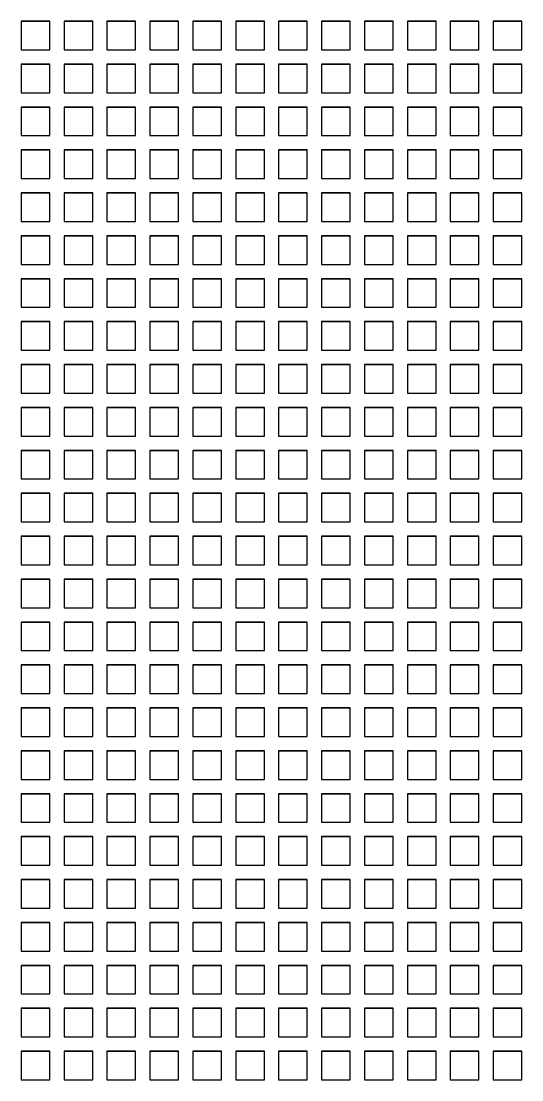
# Model space of a CAD drawing. Extents: x 0 to 745, y 0 to 745.
# Drawn here: x 0 to 175, y 0 to 370 of the extents above; entities that cross this region are included whole.
import ezdxf

# ---------------------------------------------------------------- set-up
doc = ezdxf.new("R2010")
doc.units = 0
doc.layers.get('0').update_dxf_attribs({"linetype": 'CONTINUOUS'})

msp = doc.modelspace()

# ---------------------------------------------------------------- linework, layer by layer
for p, q in [((10, 370), (0, 370)), ((0, 370), (0, 360)), ((0, 370), (10, 370)), ((10, 360), (10, 370)), ((25, 370), (15, 370)), ((15, 370), (15, 360)), ((15, 370), (25, 370)), ((25, 360), (25, 370)), ((40, 370), (30, 370)), ((30, 370), (30, 360)), ((30, 370), (40, 370)), ((40, 360), (40, 370)), ((55, 370), (45, 370)), ((45, 370), (45, 360)), ((45, 370), (55, 370)), ((55, 360), (55, 370)), ((70, 370), (60, 370)), ((60, 370), (60, 360)), ((60, 370), (70, 370)), ((70, 360), (70, 370)), ((85, 370), (75, 370)), ((75, 370), (75, 360)), ((75, 370), (85, 370)), ((85, 360), (85, 370)), ((100, 370), (90, 370)), ((90, 370), (90, 360)), ((90, 370), (100, 370)), ((100, 360), (100, 370)), ((115, 370), (105, 370)), ((105, 370), (105, 360)), ((105, 370), (115, 370)), ((115, 360), (115, 370)), ((130, 370), (120, 370)), ((120, 370), (120, 360)), ((120, 370), (130, 370)), ((130, 360), (130, 370)), ((145, 370), (135, 370)), ((135, 370), (135, 360)), ((135, 370), (145, 370)), ((145, 360), (145, 370)), ((160, 370), (150, 370)), ((150, 370), (150, 360)), ((150, 370), (160, 370)), ((160, 360), (160, 370)), ((175, 370), (165, 370)), ((165, 370), (165, 360)), ((165, 370), (175, 370)), ((175, 360), (175, 370)), ((0, 360), (10, 360)), ((15, 360), (25, 360)), ((30, 360), (40, 360)), ((45, 360), (55, 360)), ((60, 360), (70, 360)), ((75, 360), (85, 360)), ((90, 360), (100, 360)), ((105, 360), (115, 360)), ((120, 360), (130, 360)), ((135, 360), (145, 360)), ((150, 360), (160, 360)), ((165, 360), (175, 360)), ((10, 355), (0, 355)), ((0, 355), (0, 345)), ((0, 355), (10, 355)), ((10, 345), (10, 355)), ((25, 355), (15, 355)), ((15, 355), (15, 345)), ((15, 355), (25, 355)), ((25, 345), (25, 355)), ((40, 355), (30, 355)), ((30, 355), (30, 345)), ((30, 355), (40, 355)), ((40, 345), (40, 355)), ((55, 355), (45, 355)), ((45, 355), (45, 345)), ((45, 355), (55, 355)), ((55, 345), (55, 355)), ((70, 355), (60, 355)), ((60, 355), (60, 345)), ((60, 355), (70, 355)), ((70, 345), (70, 355)), ((85, 355), (75, 355)), ((75, 355), (75, 345)), ((75, 355), (85, 355)), ((85, 345), (85, 355)), ((100, 355), (90, 355)), ((90, 355), (90, 345)), ((90, 355), (100, 355)), ((100, 345), (100, 355)), ((115, 355), (105, 355)), ((105, 355), (105, 345)), ((105, 355), (115, 355)), ((115, 345), (115, 355)), ((130, 355), (120, 355)), ((120, 355), (120, 345)), ((120, 355), (130, 355)), ((130, 345), (130, 355)), ((145, 355), (135, 355)), ((135, 355), (135, 345)), ((135, 355), (145, 355)), ((145, 345), (145, 355)), ((160, 355), (150, 355)), ((150, 355), (150, 345)), ((150, 355), (160, 355)), ((160, 345), (160, 355)), ((175, 355), (165, 355)), ((165, 355), (165, 345)), ((165, 355), (175, 355)), ((175, 345), (175, 355)), ((0, 345), (10, 345)), ((15, 345), (25, 345)), ((30, 345), (40, 345)), ((45, 345), (55, 345)), ((60, 345), (70, 345)), ((75, 345), (85, 345)), ((90, 345), (100, 345)), ((105, 345), (115, 345)), ((120, 345), (130, 345)), ((135, 345), (145, 345)), ((150, 345), (160, 345)), ((165, 345), (175, 345)), ((10, 340), (0, 340)), ((0, 340), (0, 330)), ((0, 340), (10, 340)), ((10, 330), (10, 340)), ((25, 340), (15, 340)), ((15, 340), (15, 330)), ((15, 340), (25, 340)), ((25, 330), (25, 340)), ((40, 340), (30, 340)), ((30, 340), (30, 330)), ((30, 340), (40, 340)), ((40, 330), (40, 340)), ((55, 340), (45, 340)), ((45, 340), (45, 330)), ((45, 340), (55, 340)), ((55, 330), (55, 340)), ((70, 340), (60, 340)), ((60, 340), (60, 330)), ((60, 340), (70, 340)), ((70, 330), (70, 340)), ((85, 340), (75, 340)), ((75, 340), (75, 330)), ((75, 340), (85, 340)), ((85, 330), (85, 340)), ((100, 340), (90, 340)), ((90, 340), (90, 330)), ((90, 340), (100, 340)), ((100, 330), (100, 340)), ((115, 340), (105, 340)), ((105, 340), (105, 330)), ((105, 340), (115, 340)), ((115, 330), (115, 340)), ((130, 340), (120, 340)), ((120, 340), (120, 330)), ((120, 340), (130, 340)), ((130, 330), (130, 340)), ((145, 340), (135, 340)), ((135, 340), (135, 330)), ((135, 340), (145, 340)), ((145, 330), (145, 340)), ((160, 340), (150, 340)), ((150, 340), (150, 330)), ((150, 340), (160, 340)), ((160, 330), (160, 340)), ((175, 340), (165, 340)), ((165, 340), (165, 330)), ((165, 340), (175, 340)), ((175, 330), (175, 340)), ((0, 330), (10, 330)), ((15, 330), (25, 330)), ((30, 330), (40, 330)), ((45, 330), (55, 330)), ((60, 330), (70, 330)), ((75, 330), (85, 330)), ((90, 330), (100, 330)), ((105, 330), (115, 330)), ((120, 330), (130, 330)), ((135, 330), (145, 330)), ((150, 330), (160, 330)), ((165, 330), (175, 330)), ((10, 325), (0, 325)), ((0, 325), (0, 315)), ((0, 325), (10, 325)), ((10, 315), (10, 325)), ((25, 325), (15, 325)), ((15, 325), (15, 315)), ((15, 325), (25, 325)), ((25, 315), (25, 325)), ((40, 325), (30, 325)), ((30, 325), (30, 315)), ((30, 325), (40, 325)), ((40, 315), (40, 325)), ((55, 325), (45, 325)), ((45, 325), (45, 315)), ((45, 325), (55, 325)), ((55, 315), (55, 325)), ((70, 325), (60, 325)), ((60, 325), (60, 315)), ((60, 325), (70, 325)), ((70, 315), (70, 325)), ((85, 325), (75, 325)), ((75, 325), (75, 315)), ((75, 325), (85, 325)), ((85, 315), (85, 325)), ((100, 325), (90, 325)), ((90, 325), (90, 315)), ((90, 325), (100, 325)), ((100, 315), (100, 325)), ((115, 325), (105, 325)), ((105, 325), (105, 315)), ((105, 325), (115, 325)), ((115, 315), (115, 325)), ((130, 325), (120, 325)), ((120, 325), (120, 315)), ((120, 325), (130, 325)), ((130, 315), (130, 325)), ((145, 325), (135, 325)), ((135, 325), (135, 315)), ((135, 325), (145, 325)), ((145, 315), (145, 325)), ((160, 325), (150, 325)), ((150, 325), (150, 315)), ((150, 325), (160, 325)), ((160, 315), (160, 325)), ((175, 325), (165, 325)), ((165, 325), (165, 315)), ((165, 325), (175, 325)), ((175, 315), (175, 325)), ((0, 315), (10, 315)), ((15, 315), (25, 315)), ((30, 315), (40, 315)), ((45, 315), (55, 315)), ((60, 315), (70, 315)), ((75, 315), (85, 315)), ((90, 315), (100, 315)), ((105, 315), (115, 315)), ((120, 315), (130, 315)), ((135, 315), (145, 315)), ((150, 315), (160, 315)), ((165, 315), (175, 315)), ((10, 310), (0, 310)), ((0, 310), (0, 300)), ((0, 310), (10, 310)), ((10, 300), (10, 310)), ((25, 310), (15, 310)), ((15, 310), (15, 300)), ((15, 310), (25, 310)), ((25, 300), (25, 310)), ((40, 310), (30, 310)), ((30, 310), (30, 300)), ((30, 310), (40, 310)), ((40, 300), (40, 310)), ((55, 310), (45, 310)), ((45, 310), (45, 300)), ((45, 310), (55, 310)), ((55, 300), (55, 310)), ((70, 310), (60, 310)), ((60, 310), (60, 300)), ((60, 310), (70, 310)), ((70, 300), (70, 310)), ((85, 310), (75, 310)), ((75, 310), (75, 300)), ((75, 310), (85, 310)), ((85, 300), (85, 310)), ((100, 310), (90, 310)), ((90, 310), (90, 300)), ((90, 310), (100, 310)), ((100, 300), (100, 310)), ((115, 310), (105, 310)), ((105, 310), (105, 300)), ((105, 310), (115, 310)), ((115, 300), (115, 310)), ((130, 310), (120, 310)), ((120, 310), (120, 300)), ((120, 310), (130, 310)), ((130, 300), (130, 310)), ((145, 310), (135, 310)), ((135, 310), (135, 300)), ((135, 310), (145, 310)), ((145, 300), (145, 310)), ((160, 310), (150, 310)), ((150, 310), (150, 300)), ((150, 310), (160, 310)), ((160, 300), (160, 310)), ((175, 310), (165, 310)), ((165, 310), (165, 300)), ((165, 310), (175, 310)), ((175, 300), (175, 310)), ((0, 300), (10, 300)), ((15, 300), (25, 300)), ((30, 300), (40, 300)), ((45, 300), (55, 300)), ((60, 300), (70, 300)), ((75, 300), (85, 300)), ((90, 300), (100, 300)), ((105, 300), (115, 300)), ((120, 300), (130, 300)), ((135, 300), (145, 300)), ((150, 300), (160, 300)), ((165, 300), (175, 300)), ((10, 295), (0, 295)), ((0, 295), (0, 285)), ((0, 295), (10, 295)), ((10, 285), (10, 295)), ((25, 295), (15, 295)), ((15, 295), (15, 285)), ((15, 295), (25, 295)), ((25, 285), (25, 295)), ((40, 295), (30, 295)), ((30, 295), (30, 285)), ((30, 295), (40, 295)), ((40, 285), (40, 295)), ((55, 295), (45, 295)), ((45, 295), (45, 285)), ((45, 295), (55, 295)), ((55, 285), (55, 295)), ((70, 295), (60, 295)), ((60, 295), (60, 285)), ((60, 295), (70, 295)), ((70, 285), (70, 295)), ((85, 295), (75, 295)), ((75, 295), (75, 285)), ((75, 295), (85, 295)), ((85, 285), (85, 295)), ((100, 295), (90, 295)), ((90, 295), (90, 285)), ((90, 295), (100, 295)), ((100, 285), (100, 295)), ((115, 295), (105, 295)), ((105, 295), (105, 285)), ((105, 295), (115, 295)), ((115, 285), (115, 295)), ((130, 295), (120, 295)), ((120, 295), (120, 285)), ((120, 295), (130, 295)), ((130, 285), (130, 295)), ((145, 295), (135, 295)), ((135, 295), (135, 285)), ((135, 295), (145, 295)), ((145, 285), (145, 295)), ((160, 295), (150, 295)), ((150, 295), (150, 285)), ((150, 295), (160, 295)), ((160, 285), (160, 295)), ((175, 295), (165, 295)), ((165, 295), (165, 285)), ((165, 295), (175, 295)), ((175, 285), (175, 295)), ((0, 285), (10, 285)), ((15, 285), (25, 285)), ((30, 285), (40, 285)), ((45, 285), (55, 285)), ((60, 285), (70, 285)), ((75, 285), (85, 285)), ((90, 285), (100, 285)), ((105, 285), (115, 285)), ((120, 285), (130, 285)), ((135, 285), (145, 285)), ((150, 285), (160, 285)), ((165, 285), (175, 285)), ((10, 280), (0, 280)), ((0, 280), (0, 270)), ((0, 280), (10, 280)), ((10, 270), (10, 280)), ((25, 280), (15, 280)), ((15, 280), (15, 270)), ((15, 280), (25, 280)), ((25, 270), (25, 280)), ((40, 280), (30, 280)), ((30, 280), (30, 270)), ((30, 280), (40, 280)), ((40, 270), (40, 280)), ((55, 280), (45, 280)), ((45, 280), (45, 270)), ((45, 280), (55, 280)), ((55, 270), (55, 280)), ((70, 280), (60, 280)), ((60, 280), (60, 270)), ((60, 280), (70, 280)), ((70, 270), (70, 280)), ((85, 280), (75, 280)), ((75, 280), (75, 270)), ((75, 280), (85, 280)), ((85, 270), (85, 280)), ((100, 280), (90, 280)), ((90, 280), (90, 270)), ((90, 280), (100, 280)), ((100, 270), (100, 280)), ((115, 280), (105, 280)), ((105, 280), (105, 270)), ((105, 280), (115, 280)), ((115, 270), (115, 280)), ((130, 280), (120, 280)), ((120, 280), (120, 270)), ((120, 280), (130, 280)), ((130, 270), (130, 280)), ((145, 280), (135, 280)), ((135, 280), (135, 270)), ((135, 280), (145, 280)), ((145, 270), (145, 280)), ((160, 280), (150, 280)), ((150, 280), (150, 270)), ((150, 280), (160, 280)), ((160, 270), (160, 280)), ((175, 280), (165, 280)), ((165, 280), (165, 270)), ((165, 280), (175, 280)), ((175, 270), (175, 280)), ((0, 270), (10, 270)), ((15, 270), (25, 270)), ((30, 270), (40, 270)), ((45, 270), (55, 270)), ((60, 270), (70, 270)), ((75, 270), (85, 270)), ((90, 270), (100, 270)), ((105, 270), (115, 270)), ((120, 270), (130, 270)), ((135, 270), (145, 270)), ((150, 270), (160, 270)), ((165, 270), (175, 270)), ((10, 265), (0, 265)), ((0, 265), (0, 255)), ((0, 265), (10, 265)), ((10, 255), (10, 265)), ((25, 265), (15, 265)), ((15, 265), (15, 255)), ((15, 265), (25, 265)), ((25, 255), (25, 265)), ((40, 265), (30, 265)), ((30, 265), (30, 255)), ((30, 265), (40, 265)), ((40, 255), (40, 265)), ((55, 265), (45, 265)), ((45, 265), (45, 255)), ((45, 265), (55, 265)), ((55, 255), (55, 265)), ((70, 265), (60, 265)), ((60, 265), (60, 255)), ((60, 265), (70, 265)), ((70, 255), (70, 265)), ((85, 265), (75, 265)), ((75, 265), (75, 255)), ((75, 265), (85, 265)), ((85, 255), (85, 265)), ((100, 265), (90, 265)), ((90, 265), (90, 255)), ((90, 265), (100, 265)), ((100, 255), (100, 265)), ((115, 265), (105, 265)), ((105, 265), (105, 255)), ((105, 265), (115, 265)), ((115, 255), (115, 265)), ((130, 265), (120, 265)), ((120, 265), (120, 255)), ((120, 265), (130, 265)), ((130, 255), (130, 265)), ((145, 265), (135, 265)), ((135, 265), (135, 255)), ((135, 265), (145, 265)), ((145, 255), (145, 265)), ((160, 265), (150, 265)), ((150, 265), (150, 255)), ((150, 265), (160, 265)), ((160, 255), (160, 265)), ((175, 265), (165, 265)), ((165, 265), (165, 255)), ((165, 265), (175, 265)), ((175, 255), (175, 265)), ((0, 255), (10, 255)), ((15, 255), (25, 255)), ((30, 255), (40, 255)), ((45, 255), (55, 255)), ((60, 255), (70, 255)), ((75, 255), (85, 255)), ((90, 255), (100, 255)), ((105, 255), (115, 255)), ((120, 255), (130, 255)), ((135, 255), (145, 255)), ((150, 255), (160, 255)), ((165, 255), (175, 255)), ((10, 250), (0, 250)), ((0, 250), (0, 240)), ((0, 250), (10, 250)), ((10, 240), (10, 250)), ((25, 250), (15, 250)), ((15, 250), (15, 240)), ((15, 250), (25, 250)), ((25, 240), (25, 250)), ((40, 250), (30, 250)), ((30, 250), (30, 240)), ((30, 250), (40, 250)), ((40, 240), (40, 250)), ((55, 250), (45, 250)), ((45, 250), (45, 240)), ((45, 250), (55, 250)), ((55, 240), (55, 250)), ((70, 250), (60, 250)), ((60, 250), (60, 240)), ((60, 250), (70, 250)), ((70, 240), (70, 250)), ((85, 250), (75, 250)), ((75, 250), (75, 240)), ((75, 250), (85, 250)), ((85, 240), (85, 250)), ((100, 250), (90, 250)), ((90, 250), (90, 240)), ((90, 250), (100, 250)), ((100, 240), (100, 250)), ((115, 250), (105, 250)), ((105, 250), (105, 240)), ((105, 250), (115, 250)), ((115, 240), (115, 250)), ((130, 250), (120, 250)), ((120, 250), (120, 240)), ((120, 250), (130, 250)), ((130, 240), (130, 250)), ((145, 250), (135, 250)), ((135, 250), (135, 240)), ((135, 250), (145, 250)), ((145, 240), (145, 250)), ((160, 250), (150, 250)), ((150, 250), (150, 240)), ((150, 250), (160, 250)), ((160, 240), (160, 250)), ((175, 250), (165, 250)), ((165, 250), (165, 240)), ((165, 250), (175, 250)), ((175, 240), (175, 250)), ((0, 240), (10, 240)), ((15, 240), (25, 240)), ((30, 240), (40, 240)), ((45, 240), (55, 240)), ((60, 240), (70, 240)), ((75, 240), (85, 240)), ((90, 240), (100, 240)), ((105, 240), (115, 240)), ((120, 240), (130, 240)), ((135, 240), (145, 240)), ((150, 240), (160, 240)), ((165, 240), (175, 240)), ((10, 235), (0, 235)), ((0, 235), (0, 225)), ((0, 235), (10, 235)), ((10, 225), (10, 235)), ((25, 235), (15, 235)), ((15, 235), (15, 225)), ((15, 235), (25, 235)), ((25, 225), (25, 235)), ((40, 235), (30, 235)), ((30, 235), (30, 225)), ((30, 235), (40, 235)), ((40, 225), (40, 235)), ((55, 235), (45, 235)), ((45, 235), (45, 225)), ((45, 235), (55, 235)), ((55, 225), (55, 235)), ((70, 235), (60, 235)), ((60, 235), (60, 225)), ((60, 235), (70, 235)), ((70, 225), (70, 235)), ((85, 235), (75, 235)), ((75, 235), (75, 225)), ((75, 235), (85, 235)), ((85, 225), (85, 235)), ((100, 235), (90, 235)), ((90, 235), (90, 225)), ((90, 235), (100, 235)), ((100, 225), (100, 235)), ((115, 235), (105, 235)), ((105, 235), (105, 225)), ((105, 235), (115, 235)), ((115, 225), (115, 235)), ((130, 235), (120, 235)), ((120, 235), (120, 225)), ((120, 235), (130, 235)), ((130, 225), (130, 235)), ((145, 235), (135, 235)), ((135, 235), (135, 225)), ((135, 235), (145, 235)), ((145, 225), (145, 235)), ((160, 235), (150, 235)), ((150, 235), (150, 225)), ((150, 235), (160, 235)), ((160, 225), (160, 235)), ((175, 235), (165, 235)), ((165, 235), (165, 225)), ((165, 235), (175, 235)), ((175, 225), (175, 235)), ((0, 225), (10, 225)), ((15, 225), (25, 225)), ((30, 225), (40, 225)), ((45, 225), (55, 225)), ((60, 225), (70, 225)), ((75, 225), (85, 225)), ((90, 225), (100, 225)), ((105, 225), (115, 225)), ((120, 225), (130, 225)), ((135, 225), (145, 225)), ((150, 225), (160, 225)), ((165, 225), (175, 225)), ((10, 220), (0, 220)), ((0, 220), (0, 210)), ((0, 220), (10, 220)), ((10, 210), (10, 220)), ((25, 220), (15, 220)), ((15, 220), (15, 210)), ((15, 220), (25, 220)), ((25, 210), (25, 220)), ((40, 220), (30, 220)), ((30, 220), (30, 210)), ((30, 220), (40, 220)), ((40, 210), (40, 220)), ((55, 220), (45, 220)), ((45, 220), (45, 210)), ((45, 220), (55, 220)), ((55, 210), (55, 220)), ((70, 220), (60, 220)), ((60, 220), (60, 210)), ((60, 220), (70, 220)), ((70, 210), (70, 220)), ((85, 220), (75, 220)), ((75, 220), (75, 210)), ((75, 220), (85, 220)), ((85, 210), (85, 220)), ((100, 220), (90, 220)), ((90, 220), (90, 210)), ((90, 220), (100, 220)), ((100, 210), (100, 220)), ((115, 220), (105, 220)), ((105, 220), (105, 210)), ((105, 220), (115, 220)), ((115, 210), (115, 220)), ((130, 220), (120, 220)), ((120, 220), (120, 210)), ((120, 220), (130, 220)), ((130, 210), (130, 220)), ((145, 220), (135, 220)), ((135, 220), (135, 210)), ((135, 220), (145, 220)), ((145, 210), (145, 220)), ((160, 220), (150, 220)), ((150, 220), (150, 210)), ((150, 220), (160, 220)), ((160, 210), (160, 220)), ((175, 220), (165, 220)), ((165, 220), (165, 210)), ((165, 220), (175, 220)), ((175, 210), (175, 220)), ((0, 210), (10, 210)), ((15, 210), (25, 210)), ((30, 210), (40, 210)), ((45, 210), (55, 210)), ((60, 210), (70, 210)), ((75, 210), (85, 210)), ((90, 210), (100, 210)), ((105, 210), (115, 210)), ((120, 210), (130, 210)), ((135, 210), (145, 210)), ((150, 210), (160, 210)), ((165, 210), (175, 210)), ((10, 205), (0, 205)), ((0, 205), (0, 195)), ((0, 205), (10, 205)), ((10, 195), (10, 205)), ((25, 205), (15, 205)), ((15, 205), (15, 195)), ((15, 205), (25, 205)), ((25, 195), (25, 205)), ((40, 205), (30, 205)), ((30, 205), (30, 195)), ((30, 205), (40, 205)), ((40, 195), (40, 205)), ((55, 205), (45, 205)), ((45, 205), (45, 195)), ((45, 205), (55, 205)), ((55, 195), (55, 205)), ((70, 205), (60, 205)), ((60, 205), (60, 195)), ((60, 205), (70, 205)), ((70, 195), (70, 205)), ((85, 205), (75, 205)), ((75, 205), (75, 195)), ((75, 205), (85, 205)), ((85, 195), (85, 205)), ((100, 205), (90, 205)), ((90, 205), (90, 195)), ((90, 205), (100, 205)), ((100, 195), (100, 205)), ((115, 205), (105, 205)), ((105, 205), (105, 195)), ((105, 205), (115, 205)), ((115, 195), (115, 205)), ((130, 205), (120, 205)), ((120, 205), (120, 195)), ((120, 205), (130, 205)), ((130, 195), (130, 205)), ((145, 205), (135, 205)), ((135, 205), (135, 195)), ((135, 205), (145, 205)), ((145, 195), (145, 205)), ((160, 205), (150, 205)), ((150, 205), (150, 195)), ((150, 205), (160, 205)), ((160, 195), (160, 205)), ((175, 205), (165, 205)), ((165, 205), (165, 195)), ((165, 205), (175, 205)), ((175, 195), (175, 205)), ((0, 195), (10, 195)), ((15, 195), (25, 195)), ((30, 195), (40, 195)), ((45, 195), (55, 195)), ((60, 195), (70, 195)), ((75, 195), (85, 195)), ((90, 195), (100, 195)), ((105, 195), (115, 195)), ((120, 195), (130, 195)), ((135, 195), (145, 195)), ((150, 195), (160, 195)), ((165, 195), (175, 195)), ((10, 190), (0, 190)), ((0, 190), (0, 180)), ((0, 190), (10, 190)), ((10, 180), (10, 190)), ((25, 190), (15, 190)), ((15, 190), (15, 180)), ((15, 190), (25, 190)), ((25, 180), (25, 190)), ((40, 190), (30, 190)), ((30, 190), (30, 180)), ((30, 190), (40, 190)), ((40, 180), (40, 190)), ((55, 190), (45, 190)), ((45, 190), (45, 180)), ((45, 190), (55, 190)), ((55, 180), (55, 190)), ((70, 190), (60, 190)), ((60, 190), (60, 180)), ((60, 190), (70, 190)), ((70, 180), (70, 190)), ((85, 190), (75, 190)), ((75, 190), (75, 180)), ((75, 190), (85, 190)), ((85, 180), (85, 190)), ((100, 190), (90, 190)), ((90, 190), (90, 180)), ((90, 190), (100, 190)), ((100, 180), (100, 190)), ((115, 190), (105, 190)), ((105, 190), (105, 180)), ((105, 190), (115, 190)), ((115, 180), (115, 190)), ((130, 190), (120, 190)), ((120, 190), (120, 180)), ((120, 190), (130, 190)), ((130, 180), (130, 190)), ((145, 190), (135, 190)), ((135, 190), (135, 180)), ((135, 190), (145, 190)), ((145, 180), (145, 190)), ((160, 190), (150, 190)), ((150, 190), (150, 180)), ((150, 190), (160, 190)), ((160, 180), (160, 190)), ((175, 190), (165, 190)), ((165, 190), (165, 180)), ((165, 190), (175, 190)), ((175, 180), (175, 190)), ((0, 180), (10, 180)), ((15, 180), (25, 180)), ((30, 180), (40, 180)), ((45, 180), (55, 180)), ((60, 180), (70, 180)), ((75, 180), (85, 180)), ((90, 180), (100, 180)), ((105, 180), (115, 180)), ((120, 180), (130, 180)), ((135, 180), (145, 180)), ((150, 180), (160, 180)), ((165, 180), (175, 180)), ((10, 175), (0, 175)), ((0, 175), (0, 165)), ((0, 175), (10, 175)), ((10, 165), (10, 175)), ((25, 175), (15, 175)), ((15, 175), (15, 165)), ((15, 175), (25, 175)), ((25, 165), (25, 175)), ((40, 175), (30, 175)), ((30, 175), (30, 165)), ((30, 175), (40, 175)), ((40, 165), (40, 175)), ((55, 175), (45, 175)), ((45, 175), (45, 165)), ((45, 175), (55, 175)), ((55, 165), (55, 175)), ((70, 175), (60, 175)), ((60, 175), (60, 165)), ((60, 175), (70, 175)), ((70, 165), (70, 175)), ((85, 175), (75, 175)), ((75, 175), (75, 165)), ((75, 175), (85, 175)), ((85, 165), (85, 175)), ((100, 175), (90, 175)), ((90, 175), (90, 165)), ((90, 175), (100, 175)), ((100, 165), (100, 175)), ((115, 175), (105, 175)), ((105, 175), (105, 165)), ((105, 175), (115, 175)), ((115, 165), (115, 175)), ((130, 175), (120, 175)), ((120, 175), (120, 165)), ((120, 175), (130, 175)), ((130, 165), (130, 175)), ((145, 175), (135, 175)), ((135, 175), (135, 165)), ((135, 175), (145, 175)), ((145, 165), (145, 175)), ((160, 175), (150, 175)), ((150, 175), (150, 165)), ((150, 175), (160, 175)), ((160, 165), (160, 175)), ((175, 175), (165, 175)), ((165, 175), (165, 165)), ((165, 175), (175, 175)), ((175, 165), (175, 175)), ((0, 165), (10, 165)), ((15, 165), (25, 165)), ((30, 165), (40, 165)), ((45, 165), (55, 165)), ((60, 165), (70, 165)), ((75, 165), (85, 165)), ((90, 165), (100, 165)), ((105, 165), (115, 165)), ((120, 165), (130, 165)), ((135, 165), (145, 165)), ((150, 165), (160, 165)), ((165, 165), (175, 165)), ((10, 160), (0, 160)), ((0, 160), (0, 150)), ((0, 160), (10, 160)), ((10, 150), (10, 160)), ((25, 160), (15, 160)), ((15, 160), (15, 150)), ((15, 160), (25, 160)), ((25, 150), (25, 160)), ((40, 160), (30, 160)), ((30, 160), (30, 150)), ((30, 160), (40, 160)), ((40, 150), (40, 160)), ((55, 160), (45, 160)), ((45, 160), (45, 150)), ((45, 160), (55, 160)), ((55, 150), (55, 160)), ((70, 160), (60, 160)), ((60, 160), (60, 150)), ((60, 160), (70, 160)), ((70, 150), (70, 160)), ((85, 160), (75, 160)), ((75, 160), (75, 150)), ((75, 160), (85, 160)), ((85, 150), (85, 160)), ((100, 160), (90, 160)), ((90, 160), (90, 150)), ((90, 160), (100, 160)), ((100, 150), (100, 160)), ((115, 160), (105, 160)), ((105, 160), (105, 150)), ((105, 160), (115, 160)), ((115, 150), (115, 160)), ((130, 160), (120, 160)), ((120, 160), (120, 150)), ((120, 160), (130, 160)), ((130, 150), (130, 160)), ((145, 160), (135, 160)), ((135, 160), (135, 150)), ((135, 160), (145, 160)), ((145, 150), (145, 160)), ((160, 160), (150, 160)), ((150, 160), (150, 150)), ((150, 160), (160, 160)), ((160, 150), (160, 160)), ((175, 160), (165, 160)), ((165, 160), (165, 150)), ((165, 160), (175, 160)), ((175, 150), (175, 160)), ((0, 150), (10, 150)), ((15, 150), (25, 150)), ((30, 150), (40, 150)), ((45, 150), (55, 150)), ((60, 150), (70, 150)), ((75, 150), (85, 150)), ((90, 150), (100, 150)), ((105, 150), (115, 150)), ((120, 150), (130, 150)), ((135, 150), (145, 150)), ((150, 150), (160, 150)), ((165, 150), (175, 150)), ((10, 145), (0, 145)), ((0, 145), (0, 135)), ((0, 145), (10, 145)), ((10, 135), (10, 145)), ((25, 145), (15, 145)), ((15, 145), (15, 135)), ((15, 145), (25, 145)), ((25, 135), (25, 145)), ((40, 145), (30, 145)), ((30, 145), (30, 135)), ((30, 145), (40, 145)), ((40, 135), (40, 145)), ((55, 145), (45, 145)), ((45, 145), (45, 135)), ((45, 145), (55, 145)), ((55, 135), (55, 145)), ((70, 145), (60, 145)), ((60, 145), (60, 135)), ((60, 145), (70, 145)), ((70, 135), (70, 145)), ((85, 145), (75, 145)), ((75, 145), (75, 135)), ((75, 145), (85, 145)), ((85, 135), (85, 145)), ((100, 145), (90, 145)), ((90, 145), (90, 135)), ((90, 145), (100, 145)), ((100, 135), (100, 145)), ((115, 145), (105, 145)), ((105, 145), (105, 135)), ((105, 145), (115, 145)), ((115, 135), (115, 145)), ((130, 145), (120, 145)), ((120, 145), (120, 135)), ((120, 145), (130, 145)), ((130, 135), (130, 145)), ((145, 145), (135, 145)), ((135, 145), (135, 135)), ((135, 145), (145, 145)), ((145, 135), (145, 145)), ((160, 145), (150, 145)), ((150, 145), (150, 135)), ((150, 145), (160, 145)), ((160, 135), (160, 145)), ((175, 145), (165, 145)), ((165, 145), (165, 135)), ((165, 145), (175, 145)), ((175, 135), (175, 145)), ((0, 135), (10, 135)), ((15, 135), (25, 135)), ((30, 135), (40, 135)), ((45, 135), (55, 135)), ((60, 135), (70, 135)), ((75, 135), (85, 135)), ((90, 135), (100, 135)), ((105, 135), (115, 135)), ((120, 135), (130, 135)), ((135, 135), (145, 135)), ((150, 135), (160, 135)), ((165, 135), (175, 135)), ((10, 130), (0, 130)), ((0, 130), (0, 120)), ((0, 130), (10, 130)), ((10, 120), (10, 130)), ((25, 130), (15, 130)), ((15, 130), (15, 120)), ((15, 130), (25, 130)), ((25, 120), (25, 130)), ((40, 130), (30, 130)), ((30, 130), (30, 120)), ((30, 130), (40, 130)), ((40, 120), (40, 130)), ((55, 130), (45, 130)), ((45, 130), (45, 120)), ((45, 130), (55, 130)), ((55, 120), (55, 130)), ((70, 130), (60, 130)), ((60, 130), (60, 120)), ((60, 130), (70, 130)), ((70, 120), (70, 130)), ((85, 130), (75, 130)), ((75, 130), (75, 120)), ((75, 130), (85, 130)), ((85, 120), (85, 130)), ((100, 130), (90, 130)), ((90, 130), (90, 120)), ((90, 130), (100, 130)), ((100, 120), (100, 130)), ((115, 130), (105, 130)), ((105, 130), (105, 120)), ((105, 130), (115, 130)), ((115, 120), (115, 130)), ((130, 130), (120, 130)), ((120, 130), (120, 120)), ((120, 130), (130, 130)), ((130, 120), (130, 130)), ((145, 130), (135, 130)), ((135, 130), (135, 120)), ((135, 130), (145, 130)), ((145, 120), (145, 130)), ((160, 130), (150, 130)), ((150, 130), (150, 120)), ((150, 130), (160, 130)), ((160, 120), (160, 130)), ((175, 130), (165, 130)), ((165, 130), (165, 120)), ((165, 130), (175, 130)), ((175, 120), (175, 130)), ((0, 120), (10, 120)), ((15, 120), (25, 120)), ((30, 120), (40, 120)), ((45, 120), (55, 120)), ((60, 120), (70, 120)), ((75, 120), (85, 120)), ((90, 120), (100, 120)), ((105, 120), (115, 120)), ((120, 120), (130, 120)), ((135, 120), (145, 120)), ((150, 120), (160, 120)), ((165, 120), (175, 120)), ((10, 115), (0, 115)), ((0, 115), (0, 105)), ((0, 115), (10, 115)), ((10, 105), (10, 115)), ((25, 115), (15, 115)), ((15, 115), (15, 105)), ((15, 115), (25, 115)), ((25, 105), (25, 115)), ((40, 115), (30, 115)), ((30, 115), (30, 105)), ((30, 115), (40, 115)), ((40, 105), (40, 115)), ((55, 115), (45, 115)), ((45, 115), (45, 105)), ((45, 115), (55, 115)), ((55, 105), (55, 115)), ((70, 115), (60, 115)), ((60, 115), (60, 105)), ((60, 115), (70, 115)), ((70, 105), (70, 115)), ((85, 115), (75, 115)), ((75, 115), (75, 105)), ((75, 115), (85, 115)), ((85, 105), (85, 115)), ((100, 115), (90, 115)), ((90, 115), (90, 105)), ((90, 115), (100, 115)), ((100, 105), (100, 115)), ((115, 115), (105, 115)), ((105, 115), (105, 105)), ((105, 115), (115, 115)), ((115, 105), (115, 115)), ((130, 115), (120, 115)), ((120, 115), (120, 105)), ((120, 115), (130, 115)), ((130, 105), (130, 115)), ((145, 115), (135, 115)), ((135, 115), (135, 105)), ((135, 115), (145, 115)), ((145, 105), (145, 115)), ((160, 115), (150, 115)), ((150, 115), (150, 105)), ((150, 115), (160, 115)), ((160, 105), (160, 115)), ((175, 115), (165, 115)), ((165, 115), (165, 105)), ((165, 115), (175, 115)), ((175, 105), (175, 115)), ((0, 105), (10, 105)), ((15, 105), (25, 105)), ((30, 105), (40, 105)), ((45, 105), (55, 105)), ((60, 105), (70, 105)), ((75, 105), (85, 105)), ((90, 105), (100, 105)), ((105, 105), (115, 105)), ((120, 105), (130, 105)), ((135, 105), (145, 105)), ((150, 105), (160, 105)), ((165, 105), (175, 105)), ((10, 100), (0, 100)), ((0, 100), (0, 90)), ((0, 100), (10, 100)), ((10, 90), (10, 100)), ((25, 100), (15, 100)), ((15, 100), (15, 90)), ((15, 100), (25, 100)), ((25, 90), (25, 100)), ((40, 100), (30, 100)), ((30, 100), (30, 90)), ((30, 100), (40, 100)), ((40, 90), (40, 100)), ((55, 100), (45, 100)), ((45, 100), (45, 90)), ((45, 100), (55, 100)), ((55, 90), (55, 100)), ((70, 100), (60, 100)), ((60, 100), (60, 90)), ((60, 100), (70, 100)), ((70, 90), (70, 100)), ((85, 100), (75, 100)), ((75, 100), (75, 90)), ((75, 100), (85, 100)), ((85, 90), (85, 100)), ((100, 100), (90, 100)), ((90, 100), (90, 90)), ((90, 100), (100, 100)), ((100, 90), (100, 100)), ((115, 100), (105, 100)), ((105, 100), (105, 90)), ((105, 100), (115, 100)), ((115, 90), (115, 100)), ((130, 100), (120, 100)), ((120, 100), (120, 90)), ((120, 100), (130, 100)), ((130, 90), (130, 100)), ((145, 100), (135, 100)), ((135, 100), (135, 90)), ((135, 100), (145, 100)), ((145, 90), (145, 100)), ((160, 100), (150, 100)), ((150, 100), (150, 90)), ((150, 100), (160, 100)), ((160, 90), (160, 100)), ((175, 100), (165, 100)), ((165, 100), (165, 90)), ((165, 100), (175, 100)), ((175, 90), (175, 100)), ((0, 90), (10, 90)), ((15, 90), (25, 90)), ((30, 90), (40, 90)), ((45, 90), (55, 90)), ((60, 90), (70, 90)), ((75, 90), (85, 90)), ((90, 90), (100, 90)), ((105, 90), (115, 90)), ((120, 90), (130, 90)), ((135, 90), (145, 90)), ((150, 90), (160, 90)), ((165, 90), (175, 90)), ((10, 85), (0, 85)), ((0, 85), (0, 75)), ((0, 85), (10, 85)), ((10, 75), (10, 85)), ((25, 85), (15, 85)), ((15, 85), (15, 75)), ((15, 85), (25, 85)), ((25, 75), (25, 85)), ((40, 85), (30, 85)), ((30, 85), (30, 75)), ((30, 85), (40, 85)), ((40, 75), (40, 85)), ((55, 85), (45, 85)), ((45, 85), (45, 75)), ((45, 85), (55, 85)), ((55, 75), (55, 85)), ((70, 85), (60, 85)), ((60, 85), (60, 75)), ((60, 85), (70, 85)), ((70, 75), (70, 85)), ((85, 85), (75, 85)), ((75, 85), (75, 75)), ((75, 85), (85, 85)), ((85, 75), (85, 85)), ((100, 85), (90, 85)), ((90, 85), (90, 75)), ((90, 85), (100, 85)), ((100, 75), (100, 85)), ((115, 85), (105, 85)), ((105, 85), (105, 75)), ((105, 85), (115, 85)), ((115, 75), (115, 85)), ((130, 85), (120, 85)), ((120, 85), (120, 75)), ((120, 85), (130, 85)), ((130, 75), (130, 85)), ((145, 85), (135, 85)), ((135, 85), (135, 75)), ((135, 85), (145, 85)), ((145, 75), (145, 85)), ((160, 85), (150, 85)), ((150, 85), (150, 75)), ((150, 85), (160, 85)), ((160, 75), (160, 85)), ((175, 85), (165, 85)), ((165, 85), (165, 75)), ((165, 85), (175, 85)), ((175, 75), (175, 85)), ((0, 75), (10, 75)), ((15, 75), (25, 75)), ((30, 75), (40, 75)), ((45, 75), (55, 75)), ((60, 75), (70, 75)), ((75, 75), (85, 75)), ((90, 75), (100, 75)), ((105, 75), (115, 75)), ((120, 75), (130, 75)), ((135, 75), (145, 75)), ((150, 75), (160, 75)), ((165, 75), (175, 75)), ((10, 70), (0, 70)), ((0, 70), (0, 60)), ((0, 70), (10, 70)), ((10, 60), (10, 70)), ((25, 70), (15, 70)), ((15, 70), (15, 60)), ((15, 70), (25, 70)), ((25, 60), (25, 70)), ((40, 70), (30, 70)), ((30, 70), (30, 60)), ((30, 70), (40, 70)), ((40, 60), (40, 70)), ((55, 70), (45, 70)), ((45, 70), (45, 60)), ((45, 70), (55, 70)), ((55, 60), (55, 70)), ((70, 70), (60, 70)), ((60, 70), (60, 60)), ((60, 70), (70, 70)), ((70, 60), (70, 70)), ((85, 70), (75, 70)), ((75, 70), (75, 60)), ((75, 70), (85, 70)), ((85, 60), (85, 70)), ((100, 70), (90, 70)), ((90, 70), (90, 60)), ((90, 70), (100, 70)), ((100, 60), (100, 70)), ((115, 70), (105, 70)), ((105, 70), (105, 60)), ((105, 70), (115, 70)), ((115, 60), (115, 70)), ((130, 70), (120, 70)), ((120, 70), (120, 60)), ((120, 70), (130, 70)), ((130, 60), (130, 70)), ((145, 70), (135, 70)), ((135, 70), (135, 60)), ((135, 70), (145, 70)), ((145, 60), (145, 70)), ((160, 70), (150, 70)), ((150, 70), (150, 60)), ((150, 70), (160, 70)), ((160, 60), (160, 70)), ((175, 70), (165, 70)), ((165, 70), (165, 60)), ((165, 70), (175, 70)), ((175, 60), (175, 70)), ((0, 60), (10, 60)), ((15, 60), (25, 60)), ((30, 60), (40, 60)), ((45, 60), (55, 60)), ((60, 60), (70, 60)), ((75, 60), (85, 60)), ((90, 60), (100, 60)), ((105, 60), (115, 60)), ((120, 60), (130, 60)), ((135, 60), (145, 60)), ((150, 60), (160, 60)), ((165, 60), (175, 60)), ((10, 55), (0, 55)), ((0, 55), (0, 45)), ((0, 55), (10, 55)), ((10, 45), (10, 55)), ((25, 55), (15, 55)), ((15, 55), (15, 45)), ((15, 55), (25, 55)), ((25, 45), (25, 55)), ((40, 55), (30, 55)), ((30, 55), (30, 45)), ((30, 55), (40, 55)), ((40, 45), (40, 55)), ((55, 55), (45, 55)), ((45, 55), (45, 45)), ((45, 55), (55, 55)), ((55, 45), (55, 55)), ((70, 55), (60, 55)), ((60, 55), (60, 45)), ((60, 55), (70, 55)), ((70, 45), (70, 55)), ((85, 55), (75, 55)), ((75, 55), (75, 45)), ((75, 55), (85, 55)), ((85, 45), (85, 55)), ((100, 55), (90, 55)), ((90, 55), (90, 45)), ((90, 55), (100, 55)), ((100, 45), (100, 55)), ((115, 55), (105, 55)), ((105, 55), (105, 45)), ((105, 55), (115, 55)), ((115, 45), (115, 55)), ((130, 55), (120, 55)), ((120, 55), (120, 45)), ((120, 55), (130, 55)), ((130, 45), (130, 55)), ((145, 55), (135, 55)), ((135, 55), (135, 45)), ((135, 55), (145, 55)), ((145, 45), (145, 55)), ((160, 55), (150, 55)), ((150, 55), (150, 45)), ((150, 55), (160, 55)), ((160, 45), (160, 55)), ((175, 55), (165, 55)), ((165, 55), (165, 45)), ((165, 55), (175, 55)), ((175, 45), (175, 55)), ((0, 45), (10, 45)), ((15, 45), (25, 45)), ((30, 45), (40, 45)), ((45, 45), (55, 45)), ((60, 45), (70, 45)), ((75, 45), (85, 45)), ((90, 45), (100, 45)), ((105, 45), (115, 45)), ((120, 45), (130, 45)), ((135, 45), (145, 45)), ((150, 45), (160, 45)), ((165, 45), (175, 45)), ((10, 40), (0, 40)), ((0, 40), (0, 30)), ((0, 40), (10, 40)), ((10, 30), (10, 40)), ((25, 40), (15, 40)), ((15, 40), (15, 30)), ((15, 40), (25, 40)), ((25, 30), (25, 40)), ((40, 40), (30, 40)), ((30, 40), (30, 30)), ((30, 40), (40, 40)), ((40, 30), (40, 40)), ((55, 40), (45, 40)), ((45, 40), (45, 30)), ((45, 40), (55, 40)), ((55, 30), (55, 40)), ((70, 40), (60, 40)), ((60, 40), (60, 30)), ((60, 40), (70, 40)), ((70, 30), (70, 40)), ((85, 40), (75, 40)), ((75, 40), (75, 30)), ((75, 40), (85, 40)), ((85, 30), (85, 40)), ((100, 40), (90, 40)), ((90, 40), (90, 30)), ((90, 40), (100, 40)), ((100, 30), (100, 40)), ((115, 40), (105, 40)), ((105, 40), (105, 30)), ((105, 40), (115, 40)), ((115, 30), (115, 40)), ((130, 40), (120, 40)), ((120, 40), (120, 30)), ((120, 40), (130, 40)), ((130, 30), (130, 40)), ((145, 40), (135, 40)), ((135, 40), (135, 30)), ((135, 40), (145, 40)), ((145, 30), (145, 40)), ((160, 40), (150, 40)), ((150, 40), (150, 30)), ((150, 40), (160, 40)), ((160, 30), (160, 40)), ((175, 40), (165, 40)), ((165, 40), (165, 30)), ((165, 40), (175, 40)), ((175, 30), (175, 40)), ((0, 30), (10, 30)), ((15, 30), (25, 30)), ((30, 30), (40, 30)), ((45, 30), (55, 30)), ((60, 30), (70, 30)), ((75, 30), (85, 30)), ((90, 30), (100, 30)), ((105, 30), (115, 30)), ((120, 30), (130, 30)), ((135, 30), (145, 30)), ((150, 30), (160, 30)), ((165, 30), (175, 30)), ((10, 25), (0, 25)), ((0, 25), (0, 15)), ((0, 25), (10, 25)), ((10, 15), (10, 25)), ((25, 25), (15, 25)), ((15, 25), (15, 15)), ((15, 25), (25, 25)), ((25, 15), (25, 25)), ((40, 25), (30, 25)), ((30, 25), (30, 15)), ((30, 25), (40, 25)), ((40, 15), (40, 25)), ((55, 25), (45, 25)), ((45, 25), (45, 15)), ((45, 25), (55, 25)), ((55, 15), (55, 25)), ((70, 25), (60, 25)), ((60, 25), (60, 15)), ((60, 25), (70, 25)), ((70, 15), (70, 25)), ((85, 25), (75, 25)), ((75, 25), (75, 15)), ((75, 25), (85, 25)), ((85, 15), (85, 25)), ((100, 25), (90, 25)), ((90, 25), (90, 15)), ((90, 25), (100, 25)), ((100, 15), (100, 25)), ((115, 25), (105, 25)), ((105, 25), (105, 15)), ((105, 25), (115, 25)), ((115, 15), (115, 25)), ((130, 25), (120, 25)), ((120, 25), (120, 15)), ((120, 25), (130, 25)), ((130, 15), (130, 25)), ((145, 25), (135, 25)), ((135, 25), (135, 15)), ((135, 25), (145, 25)), ((145, 15), (145, 25)), ((160, 25), (150, 25)), ((150, 25), (150, 15)), ((150, 25), (160, 25)), ((160, 15), (160, 25)), ((175, 25), (165, 25)), ((165, 25), (165, 15)), ((165, 25), (175, 25)), ((175, 15), (175, 25)), ((0, 15), (10, 15)), ((15, 15), (25, 15)), ((30, 15), (40, 15)), ((45, 15), (55, 15)), ((60, 15), (70, 15)), ((75, 15), (85, 15)), ((90, 15), (100, 15)), ((105, 15), (115, 15)), ((120, 15), (130, 15)), ((135, 15), (145, 15)), ((150, 15), (160, 15)), ((165, 15), (175, 15)), ((10, 10), (0, 10)), ((0, 10), (0, 0)), ((0, 10), (10, 10)), ((10, 0), (10, 10)), ((25, 10), (15, 10)), ((15, 10), (15, 0)), ((15, 10), (25, 10)), ((25, 0), (25, 10)), ((40, 10), (30, 10)), ((30, 10), (30, 0)), ((30, 10), (40, 10)), ((40, 0), (40, 10)), ((55, 10), (45, 10)), ((45, 10), (45, 0)), ((45, 10), (55, 10)), ((55, 0), (55, 10)), ((70, 10), (60, 10)), ((60, 10), (60, 0)), ((60, 10), (70, 10)), ((70, 0), (70, 10)), ((85, 10), (75, 10)), ((75, 10), (75, 0)), ((75, 10), (85, 10)), ((85, 0), (85, 10)), ((100, 10), (90, 10)), ((90, 10), (90, 0)), ((90, 10), (100, 10)), ((100, 0), (100, 10)), ((115, 10), (105, 10)), ((105, 10), (105, 0)), ((105, 10), (115, 10)), ((115, 0), (115, 10)), ((130, 10), (120, 10)), ((120, 10), (120, 0)), ((120, 10), (130, 10)), ((130, 0), (130, 10)), ((145, 10), (135, 10)), ((135, 10), (135, 0)), ((135, 10), (145, 10)), ((145, 0), (145, 10)), ((160, 10), (150, 10)), ((150, 10), (150, 0)), ((150, 10), (160, 10)), ((160, 0), (160, 10)), ((175, 10), (165, 10)), ((165, 10), (165, 0)), ((165, 10), (175, 10)), ((175, 0), (175, 10)), ((0, 0), (10, 0)), ((15, 0), (25, 0)), ((30, 0), (40, 0)), ((45, 0), (55, 0)), ((60, 0), (70, 0)), ((75, 0), (85, 0)), ((90, 0), (100, 0)), ((105, 0), (115, 0)), ((120, 0), (130, 0)), ((135, 0), (145, 0)), ((150, 0), (160, 0)), ((165, 0), (175, 0))]:
    msp.add_line(p, q)

doc.saveas('drawing.dxf')
